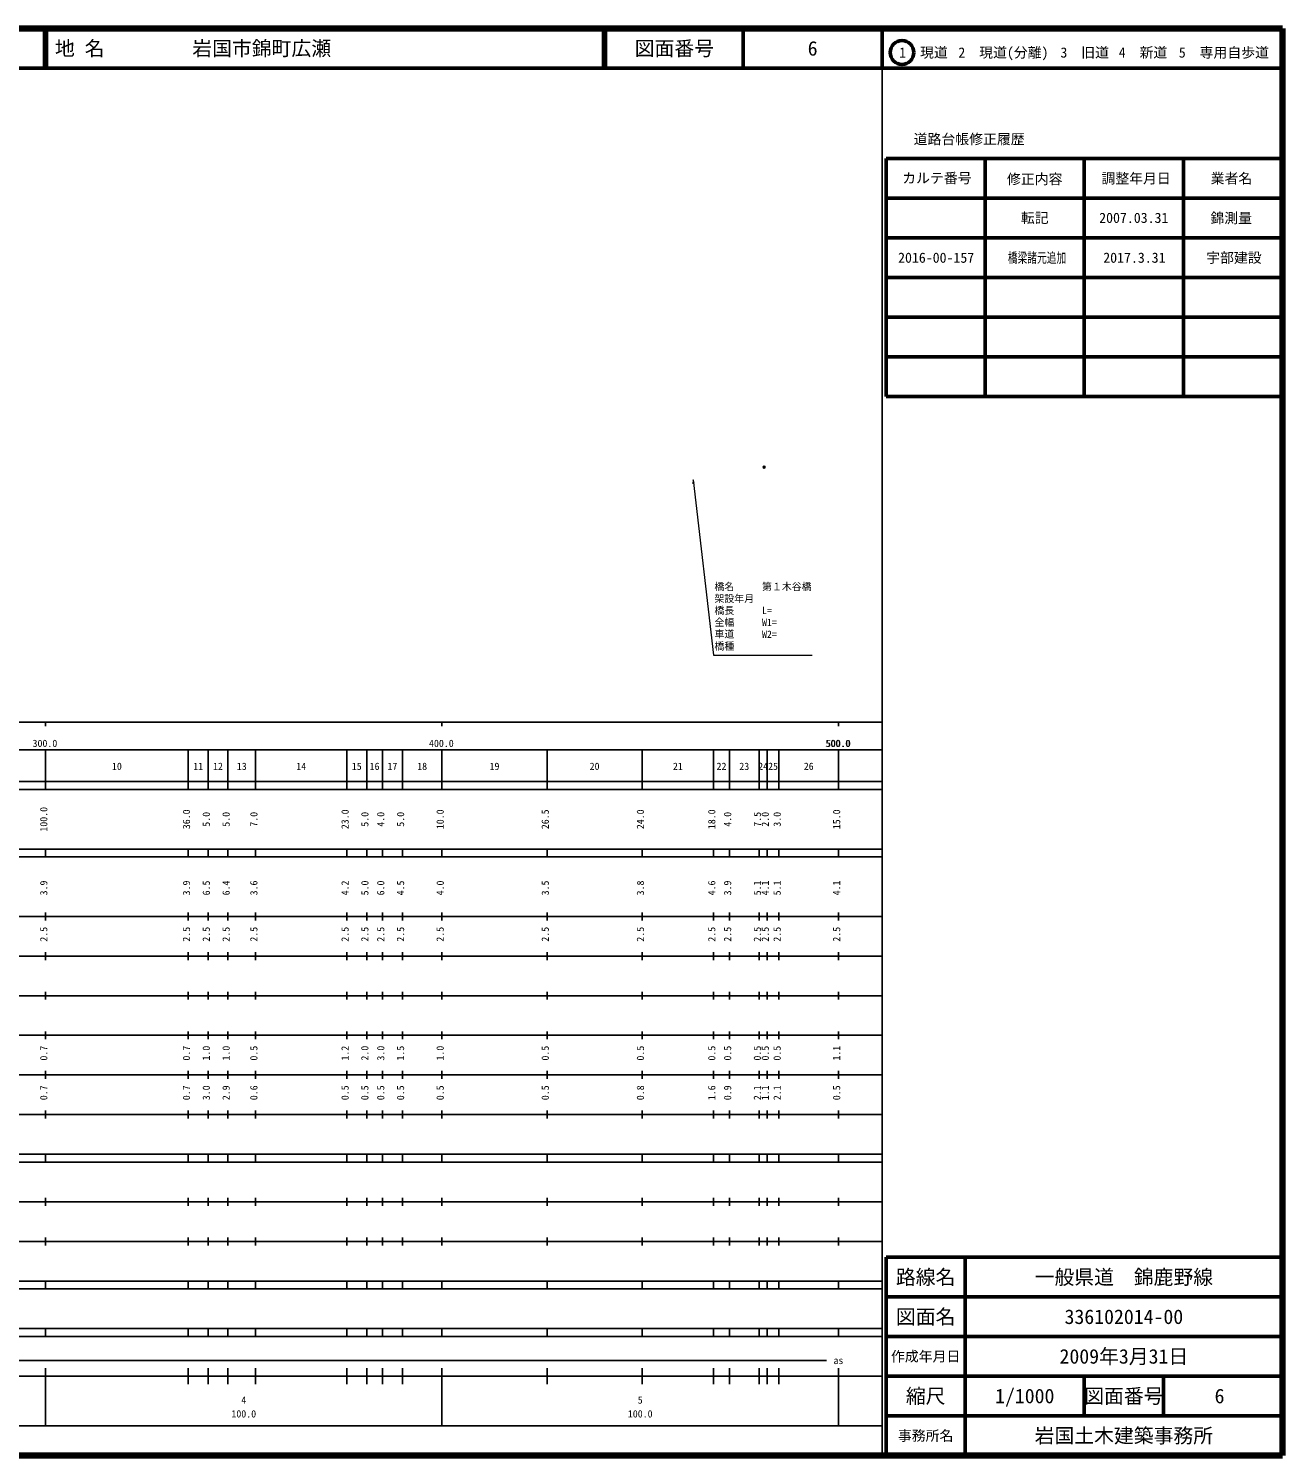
# Model space of a CAD drawing. Units: millimetres on the paper, with parts at other scales. Extents: x 40 to 680, y 20 to 380.
# Drawn here: x 363.7 to 680, y 20 to 380 of the extents above; entities that cross this region are included whole.
import ezdxf
from ezdxf.enums import TextEntityAlignment as Align

# ---------------------------------------------------------------- set-up
doc = ezdxf.new("R2010")
doc.units = ezdxf.units.MM
doc.header["$PDMODE"] = 32
doc.header["$PDSIZE"] = 0.5
for name, color, linetype, lineweight in [('M-BGD-RSTR', 7, 'Continuous', 13), ('M-TTL', 2, 'Continuous', 140), ('M-TTL-BAND', 7, 'Continuous', 25), ('M-TTL-FRAM', 2, 'Continuous', 50), ('M-TTL-LINE', 7, 'Continuous', 50)]:
    doc.layers.add(name, color=color, linetype=linetype, lineweight=lineweight)
for name, color, linetype in [('M-OTRS', 6, 'Continuous'), ('M-STR-HTXT', 7, 'Continuous'), ('M-TTL-TXT', 7, 'Continuous')]:
    doc.layers.add(name, color=color, linetype=linetype)
doc.styles.add('ＭＳ ゴシック', font='')
doc.styles.get('ＭＳ ゴシック').set_extended_font_data('MS Gothic')

# ---------------------------------------------------------------- blocks, each defined once
blk = doc.blocks.new('open_arrow')
at = {"color": 0, "linetype": 'Continuous', "lineweight": -2}
blk.add_lwpolyline([(7.5, 1.25), (0, 0), (7.5, -1.25)], dxfattribs=at)

msp = doc.modelspace()

# ---------------------------------------------------------------- linework, layer by layer
at = {"layer": 'M-BGD-RSTR'}
msp.add_lwpolyline([(531.34, 266.167), (536.455, 221.946), (561.373, 221.946)], dxfattribs=at)
at = {"layer": 'M-OTRS'}
msp.add_point((549.239, 269.36), dxfattribs=at)
at = {"layer": 'M-TTL'}
for p, q in [((680, 380), (40, 380)), ((680, 20), (680, 380)), ((40, 20), (680, 20))]:
    msp.add_line(p, q, dxfattribs=at)
at = {"layer": 'M-TTL-BAND'}
for p, q in [((579, 20), (579, 370)), ((40, 205), (579, 205)), ((368, 205), (368, 204)), ((468, 205), (468, 204)), ((568, 205), (568, 204)), ((68, 198), (579, 198)), ((368, 188), (368, 198)), ((404, 188), (404, 198)), ((409, 188), (409, 198)), ((414, 188), (414, 198)), ((421, 188), (421, 198)), ((444, 188), (444, 198)), ((449, 188), (449, 198)), ((453, 188), (453, 198)), ((458, 188), (458, 198)), ((468, 188), (468, 198)), ((494.5, 188), (494.5, 198)), ((518.5, 188), (518.5, 198)), ((536.5, 188), (536.5, 198)), ((540.5, 188), (540.5, 198)), ((548, 188), (548, 198)), ((550, 188), (550, 198)), ((553, 188), (553, 198)), ((568, 188), (568, 198)), ((40, 190), (579, 190)), ((40, 188), (579, 188)), ((40, 173), (579, 173)), ((368, 171), (368, 173)), ((404, 171), (404, 173)), ((409, 171), (409, 173)), ((414, 171), (414, 173)), ((421, 171), (421, 173)), ((444, 171), (444, 173)), ((449, 171), (449, 173)), ((453, 171), (453, 173)), ((458, 171), (458, 173)), ((468, 171), (468, 173)), ((494.5, 171), (494.5, 173)), ((518.5, 171), (518.5, 173)), ((536.5, 171), (536.5, 173)), ((540.5, 171), (540.5, 173)), ((548, 171), (548, 173)), ((550, 171), (550, 173)), ((553, 171), (553, 173)), ((568, 171), (568, 173)), ((40, 171), (579, 171)), ((40, 156), (579, 156)), ((368, 155), (368, 157)), ((404, 155), (404, 157)), ((409, 155), (409, 157)), ((414, 155), (414, 157)), ((421, 155), (421, 157)), ((444, 155), (444, 157)), ((449, 155), (449, 157)), ((453, 155), (453, 157)), ((458, 155), (458, 157)), ((468, 155), (468, 157)), ((494.5, 155), (494.5, 157)), ((518.5, 155), (518.5, 157)), ((536.5, 155), (536.5, 157)), ((540.5, 155), (540.5, 157)), ((548, 155), (548, 157)), ((550, 155), (550, 157)), ((553, 155), (553, 157)), ((568, 155), (568, 157)), ((46, 146), (579, 146)), ((368, 145), (368, 147)), ((404, 145), (404, 147)), ((409, 145), (409, 147)), ((414, 145), (414, 147)), ((421, 145), (421, 147)), ((444, 145), (444, 147)), ((449, 145), (449, 147)), ((453, 145), (453, 147)), ((458, 145), (458, 147)), ((468, 145), (468, 147)), ((494.5, 145), (494.5, 147)), ((518.5, 145), (518.5, 147)), ((536.5, 145), (536.5, 147)), ((540.5, 145), (540.5, 147)), ((548, 145), (548, 147)), ((550, 145), (550, 147)), ((553, 145), (553, 147)), ((568, 145), (568, 147)), ((368, 135), (368, 137)), ((404, 135), (404, 137)), ((409, 135), (409, 137)), ((414, 135), (414, 137)), ((421, 135), (421, 137)), ((444, 135), (444, 137)), ((449, 135), (449, 137)), ((453, 135), (453, 137)), ((458, 135), (458, 137)), ((468, 135), (468, 137)), ((494.5, 135), (494.5, 137)), ((518.5, 135), (518.5, 137)), ((536.5, 135), (536.5, 137)), ((540.5, 135), (540.5, 137)), ((548, 135), (548, 137)), ((550, 135), (550, 137)), ((553, 135), (553, 137)), ((568, 135), (568, 137)), ((52, 136), (579, 136)), ((46, 126), (579, 126)), ((368, 125), (368, 127)), ((404, 125), (404, 127)), ((409, 125), (409, 127)), ((414, 125), (414, 127)), ((421, 125), (421, 127)), ((444, 125), (444, 127)), ((449, 125), (449, 127)), ((453, 125), (453, 127)), ((458, 125), (458, 127)), ((468, 125), (468, 127)), ((494.5, 125), (494.5, 127)), ((518.5, 125), (518.5, 127)), ((536.5, 125), (536.5, 127)), ((540.5, 125), (540.5, 127)), ((548, 125), (548, 127)), ((550, 125), (550, 127)), ((553, 125), (553, 127)), ((568, 125), (568, 127)), ((52, 116), (579, 116)), ((368, 115), (368, 117)), ((404, 115), (404, 117)), ((409, 115), (409, 117)), ((414, 115), (414, 117)), ((421, 115), (421, 117)), ((444, 115), (444, 117)), ((449, 115), (449, 117)), ((453, 115), (453, 117)), ((458, 115), (458, 117)), ((468, 115), (468, 117)), ((494.5, 115), (494.5, 117)), ((518.5, 115), (518.5, 117)), ((536.5, 115), (536.5, 117)), ((540.5, 115), (540.5, 117)), ((548, 115), (548, 117)), ((550, 115), (550, 117)), ((553, 115), (553, 117)), ((568, 115), (568, 117)), ((46, 106), (579, 106)), ((368, 105), (368, 107)), ((404, 105), (404, 107)), ((409, 105), (409, 107)), ((414, 105), (414, 107)), ((421, 105), (421, 107)), ((444, 105), (444, 107)), ((449, 105), (449, 107)), ((453, 105), (453, 107)), ((458, 105), (458, 107)), ((468, 105), (468, 107)), ((494.5, 105), (494.5, 107)), ((518.5, 105), (518.5, 107)), ((536.5, 105), (536.5, 107)), ((540.5, 105), (540.5, 107)), ((548, 105), (548, 107)), ((550, 105), (550, 107)), ((553, 105), (553, 107)), ((568, 105), (568, 107)), ((40, 96), (579, 96)), ((40, 94), (579, 94)), ((368, 94), (368, 96)), ((404, 94), (404, 96)), ((409, 94), (409, 96)), ((414, 94), (414, 96)), ((421, 94), (421, 96)), ((444, 94), (444, 96)), ((449, 94), (449, 96)), ((453, 94), (453, 96)), ((458, 94), (458, 96)), ((468, 94), (468, 96)), ((494.5, 94), (494.5, 96)), ((518.5, 94), (518.5, 96)), ((536.5, 94), (536.5, 96)), ((540.5, 94), (540.5, 96)), ((548, 94), (548, 96)), ((550, 94), (550, 96)), ((553, 94), (553, 96)), ((568, 94), (568, 96)), ((49, 84), (579, 84)), ((368, 83), (368, 85)), ((404, 83), (404, 85)), ((409, 83), (409, 85)), ((414, 83), (414, 85)), ((421, 83), (421, 85)), ((444, 83), (444, 85)), ((449, 83), (449, 85)), ((453, 83), (453, 85)), ((458, 83), (458, 85)), ((468, 83), (468, 85)), ((494.5, 83), (494.5, 85)), ((518.5, 83), (518.5, 85)), ((536.5, 83), (536.5, 85)), ((540.5, 83), (540.5, 85)), ((548, 83), (548, 85)), ((550, 83), (550, 85)), ((553, 83), (553, 85)), ((568, 83), (568, 85)), ((40, 74), (579, 74)), ((368, 73), (368, 75)), ((404, 73), (404, 75)), ((409, 73), (409, 75)), ((414, 73), (414, 75)), ((421, 73), (421, 75)), ((444, 73), (444, 75)), ((449, 73), (449, 75)), ((453, 73), (453, 75)), ((458, 73), (458, 75)), ((468, 73), (468, 75)), ((494.5, 73), (494.5, 75)), ((518.5, 73), (518.5, 75)), ((536.5, 73), (536.5, 75)), ((540.5, 73), (540.5, 75)), ((548, 73), (548, 75)), ((550, 73), (550, 75)), ((553, 73), (553, 75)), ((568, 73), (568, 75)), ((40, 64), (579, 64)), ((40, 62), (579, 62)), ((368, 62), (368, 64)), ((404, 62), (404, 64)), ((409, 62), (409, 64)), ((414, 62), (414, 64)), ((421, 62), (421, 64)), ((444, 62), (444, 64)), ((449, 62), (449, 64)), ((453, 62), (453, 64)), ((458, 62), (458, 64)), ((468, 62), (468, 64)), ((494.5, 62), (494.5, 64)), ((518.5, 62), (518.5, 64)), ((536.5, 62), (536.5, 64)), ((540.5, 62), (540.5, 64)), ((548, 62), (548, 64)), ((550, 62), (550, 64)), ((553, 62), (553, 64)), ((568, 62), (568, 64)), ((40, 52), (579, 52)), ((368, 50), (368, 52)), ((404, 50), (404, 52)), ((409, 50), (409, 52)), ((414, 50), (414, 52)), ((421, 50), (421, 52)), ((444, 50), (444, 52)), ((449, 50), (449, 52)), ((453, 50), (453, 52)), ((458, 50), (458, 52)), ((468, 50), (468, 52)), ((494.5, 50), (494.5, 52)), ((518.5, 50), (518.5, 52)), ((536.5, 50), (536.5, 52)), ((540.5, 50), (540.5, 52)), ((548, 50), (548, 52)), ((550, 50), (550, 52)), ((553, 50), (553, 52)), ((568, 50), (568, 52)), ((40, 50), (579, 50)), ((71, 44), (565, 44)), ((40, 40), (579, 40)), ((368, 27.5), (368, 42)), ((404, 38), (404, 42)), ((409, 38), (409, 42)), ((414, 38), (414, 42)), ((421, 38), (421, 42)), ((444, 38), (444, 42)), ((449, 38), (449, 42)), ((453, 38), (453, 42)), ((458, 38), (458, 42)), ((468, 27.5), (468, 42)), ((494.5, 38), (494.5, 42)), ((518.5, 38), (518.5, 42)), ((536.5, 38), (536.5, 42)), ((540.5, 38), (540.5, 42)), ((548, 38), (548, 42)), ((550, 38), (550, 42)), ((553, 38), (553, 42)), ((568, 27.5), (568, 42)), ((68, 27.5), (579, 27.5))]:
    msp.add_line(p, q, dxfattribs=at)
at = {"layer": 'M-TTL-FRAM'}
for p, q in [((580, 347.197), (580, 287.197)), ((580, 347.197), (680, 347.197)), ((580, 287.197), (680, 287.197)), ((680, 70), (580, 70)), ((580, 70), (580, 20))]:
    msp.add_line(p, q, dxfattribs=at)
at = {"layer": 'M-TTL-LINE'}
for p, q in [((367.75, 380), (367.75, 370)), ((368.25, 380), (368.25, 370)), ((508.747, 380), (508.747, 370)), ((509.247, 380), (509.247, 370)), ((543.997, 380), (543.997, 370)), ((579, 380), (579, 370)), ((40, 370), (680, 370)), ((605, 347.197), (605, 287.197)), ((630, 347.197), (630, 287.197)), ((655, 347.197), (655, 287.197)), ((580, 337.197), (680, 337.197)), ((580, 327.197), (680, 327.197)), ((580, 317.197), (680, 317.197)), ((580, 307.197), (680, 307.197)), ((580, 297.197), (680, 297.197)), ((600, 70), (600, 20)), ((680, 60), (580, 60)), ((680, 50), (580, 50)), ((680, 40), (580, 40)), ((630, 40), (630, 30)), ((650, 40), (650, 30)), ((680, 30), (580, 30))]:
    msp.add_line(p, q, dxfattribs=at)
msp.add_circle((584.031, 373.958), 3, dxfattribs=at)

# ---------------------------------------------------------------- block references
at = {"layer": 'M-BGD-RSTR', "xscale": 0.133, "yscale": 0.133, "rotation": 276.6}
msp.add_blockref('open_arrow', (531.34, 266.167), dxfattribs=at)

# ---------------------------------------------------------------- texts
at = {"layer": 'M-STR-HTXT', "style": 'ＭＳ ゴシック'}
for s, p in [('橋名', (536.723, 237.722)), ('第１木谷橋', (548.723, 237.722)), ('橋長', (536.723, 231.722)), ('架設年月', (536.723, 234.722)), ('L=', (548.723, 231.722)), ('全幅', (536.723, 228.722)), ('W1=', (548.723, 228.722)), ('車道', (536.723, 225.782)), ('W2=', (548.723, 225.722)), ('橋種', (536.723, 222.722))]:
    msp.add_text(s, height=1.833, dxfattribs=at).set_placement(p, align=Align.BOTTOM_LEFT)
at = {"layer": 'M-TTL-BAND', "style": 'ＭＳ ゴシック'}
for s, p in [('300.0', (367.844, 198.195)), ('400.0', (467.844, 198.195)), ('500.0', (567.844, 198.195)), ('500.0', (568, 198.195)), ('10', (386, 192.405)), ('11', (406.5, 192.405)), ('12', (411.5, 192.405)), ('13', (417.5, 192.405)), ('14', (432.5, 192.405)), ('15', (446.5, 192.405)), ('16', (451, 192.405)), ('17', (455.5, 192.405)), ('18', (463, 192.405)), ('19', (481.25, 192.405)), ('20', (506.5, 192.405)), ('21', (527.5, 192.405)), ('22', (538.5, 192.405)), ('23', (544.25, 192.405)), ('24', (549, 192.405)), ('25', (551.5, 192.405)), ('26', (560.5, 192.405)), ('as', (568, 42.5)), ('4', (418, 32.523)), ('5', (518, 32.523)), ('100.0', (418, 29.033)), ('100.0', (518, 29.033))]:
    msp.add_text(s, height=1.833, dxfattribs=at).set_placement(p, align=Align.BOTTOM_CENTER)
for s, p in [('100.0', (369, 180.5)), ('36.0', (405, 180.5)), ('5.0', (410, 180.5)), ('5.0', (415, 180.5)), ('7.0', (422, 180.5)), ('23.0', (445, 180.5)), ('5.0', (450, 180.5)), ('4.0', (454, 180.5)), ('5.0', (459, 180.5)), ('10.0', (469, 180.5)), ('26.5', (495.5, 180.5)), ('24.0', (519.5, 180.5)), ('18.0', (537.5, 180.5)), ('4.0', (541.5, 180.5)), ('7.5', (549, 180.5)), ('2.0', (551, 180.5)), ('3.0', (554, 180.5)), ('15.0', (569, 180.5)), ('3.9', (369, 163.174)), ('3.9', (405, 163.174)), ('6.5', (410, 163.174)), ('6.4', (415, 163.174)), ('3.6', (422, 163.174)), ('4.2', (445, 163.174)), ('5.0', (450, 163.174)), ('6.0', (454, 163.174)), ('4.5', (459, 163.174)), ('4.0', (469, 163.174)), ('3.5', (495.5, 163.174)), ('3.8', (519.5, 163.174)), ('4.6', (537.5, 163.174)), ('3.9', (541.5, 163.174)), ('5.1', (549, 163.174)), ('4.1', (551, 163.174)), ('5.1', (554, 163.174)), ('4.1', (569, 163.174)), ('2.5', (369, 151.5)), ('2.5', (405, 151.5)), ('2.5', (410, 151.5)), ('2.5', (415, 151.5)), ('2.5', (422, 151.5)), ('2.5', (445, 151.5)), ('2.5', (450, 151.5)), ('2.5', (454, 151.5)), ('2.5', (459, 151.5)), ('2.5', (469, 151.5)), ('2.5', (495.5, 151.5)), ('2.5', (519.5, 151.5)), ('2.5', (537.5, 151.5)), ('2.5', (541.5, 151.5)), ('2.5', (549, 151.5)), ('2.5', (551, 151.5)), ('2.5', (554, 151.5)), ('2.5', (569, 151.5)), ('0.7', (369, 121.5)), ('0.7', (405, 121.5)), ('1.0', (410, 121.5)), ('1.0', (415, 121.5)), ('0.5', (422, 121.5)), ('1.2', (445, 121.5)), ('2.0', (450, 121.5)), ('3.0', (454, 121.5)), ('1.5', (459, 121.5)), ('1.0', (469, 121.5)), ('0.5', (495.5, 121.5)), ('0.5', (519.5, 121.5)), ('0.5', (537.5, 121.5)), ('0.5', (541.5, 121.5)), ('0.5', (549, 121.5)), ('0.5', (551, 121.5)), ('0.5', (554, 121.5)), ('1.1', (569, 121.5)), ('0.7', (369, 111.5)), ('0.7', (405, 111.5)), ('3.0', (410, 111.5)), ('2.9', (415, 111.5)), ('0.6', (422, 111.5)), ('0.5', (445, 111.5)), ('0.5', (450, 111.5)), ('0.5', (454, 111.5)), ('0.5', (459, 111.5)), ('0.5', (469, 111.5)), ('0.5', (495.5, 111.5)), ('0.8', (519.5, 111.5)), ('1.6', (537.5, 111.5)), ('0.9', (541.5, 111.5)), ('2.1', (549, 111.5)), ('1.1', (551, 111.5)), ('2.1', (554, 111.5)), ('0.5', (569, 111.5))]:
    msp.add_text(s, height=1.833, rotation=90, dxfattribs=at).set_placement(p, align=Align.BOTTOM_CENTER)
at = {"layer": 'M-TTL-TXT', "style": 'ＭＳ ゴシック'}
for s, p in [('地 名', (370.38, 375)), ('岩国市錦町広瀬', (405.024, 375))]:
    msp.add_text(s, height=3.666, dxfattribs=at).set_placement(p, align=Align.MIDDLE_LEFT)
for s, height, p in [('図面番号', 3.666, (526.622, 375)), ('6', 3.666, (561.497, 375)), ('1\u3000現道', 2.566, (589.448, 373.958)), ('2\u3000現道(分離)', 2.566, (609.619, 373.958)), ('3\u3000旧道', 2.566, (630.121, 373.958)), ('4\u3000新道', 2.566, (644.824, 373.958)), ('5\u3000専用自歩道', 2.566, (665.228, 373.958)), ('道路台帳修正履歴', 2.566, (600.968, 352.113)), ('カルテ番号', 2.566, (592.839, 342.277)), ('修正内容', 2.566, (617.509, 342.023)), ('調整年月日', 2.566, (643.089, 342.197)), ('業者名', 2.566, (667.134, 342.197)), ('転記', 2.566, (617.5, 332.245)), ('2007.03.31', 2.566, (642.5, 332.245)), ('錦測量', 2.566, (667.077, 332.189)), ('路線名', 3.666, (590, 65)), ('路線名', 3.666, (590, 65)), ('一般県道\u3000錦鹿野線', 3.666, (640, 65)), ('図面名', 3.666, (590, 55)), ('図面名', 3.666, (590, 55)), ('336102014-00', 3.666, (640, 55)), ('2009年3月31日', 3.666, (640, 45)), ('作成年月日', 2.566, (590, 45)), ('作成年月日', 2.566, (590, 45)), ('縮尺', 3.666, (590, 35)), ('縮尺', 3.666, (590, 35)), ('1/1000', 3.666, (615, 35)), ('図面番号', 3.666, (640, 35)), ('図面番号', 3.666, (640, 35)), ('6', 3.666, (664.125, 35)), ('事務所名', 2.566, (590, 25)), ('事務所名', 2.566, (590, 25)), ('岩国土木建築事務所', 3.666, (640, 25))]:
    msp.add_text(s, height=height, dxfattribs=at).set_placement(p, align=Align.MIDDLE_CENTER)
for s, p in [('2016-00-157', (583.046, 320.138)), ('2017.3.31', (634.796, 320.138))]:
    msp.add_text(s, height=2.566, dxfattribs=at).set_placement(p, align=Align.BOTTOM_LEFT)
at = {"layer": 'M-TTL-TXT', "style": 'ＭＳ ゴシック', "width": 0.7}
msp.add_text('橋梁諸元追加', height=2.566, dxfattribs=at).set_placement((610.749, 320.138), align=Align.BOTTOM_LEFT)
at = {"layer": 'M-TTL-TXT', "style": 'ＭＳ ゴシック'}
msp.add_text('宇部建設', height=2.566, dxfattribs=at).set_placement((667.758, 320.138), align=Align.BOTTOM_CENTER)

doc.saveas('drawing.dxf')
